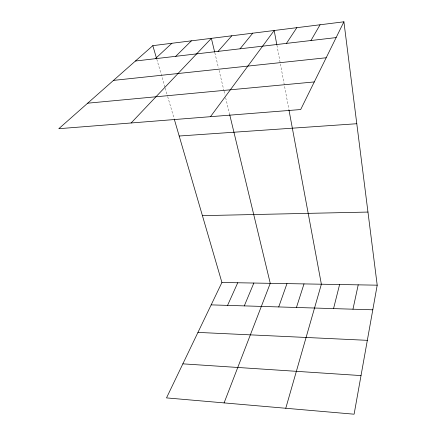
<?xml version="1.0" encoding="UTF-8"?>
<svg xmlns="http://www.w3.org/2000/svg" width="436" height="436" viewBox="0 0 436 436"><rect width="100%" height="100%" fill="white"/><g stroke="black" fill="none" stroke-linecap="round" stroke-linejoin="round"><path stroke-width="0.33" stroke-dasharray="2.18 1.64" d="M156.797 59.258L165.042 87.527M165.233 88.165L167.484 95.893M167.675 96.541L174.117 118.619M214.839 52.794L218.452 67.825M219.074 70.414L223.902 90.508M224.06 91.162L225.009 95.097M225.635 97.724L229.723 114.723M276.915 45.181L288.823 109.223"/><path stroke-width="0.65" d="M343.906 21.8L300.682 109.54L58.795 128.702L152.829 45.649L343.906 21.8L377.205 285.177L354.108 414.2L166.503 397.899L221.919 282.49L174.302 119.262M352.964 309.2L358.218 284.844M333.545 308.606L339.606 284.523M285.771 408.26L321.37 284.207L288.948 109.877M296.447 307.478L304.006 283.907M278.724 306.939L286.97 283.613M224.088 402.902L270.255 283.324L229.723 114.723M244.291 305.892L253.845 283.04M227.57 305.38L237.734 282.762M310.95 40.526L320.068 24.776M286.447 43.387L296.834 27.675M210.468 116.69L274.184 30.504L276.789 44.516M240.051 48.805L252.738 33.18M218.071 51.372L231.805 35.79M131.127 122.974L211.362 38.341L214.681 52.135M175.73 56.315L191.399 40.831M155.33 58.697L171.888 43.268M135.422 61.024L336.129 37.589M113.496 80.388L326.193 57.759M87.685 103.185L314.285 81.93M179.191 136.016L356.79 123.726M202.418 215.646L367.962 212.065M221.919 282.49L377.205 285.177M211.166 304.878L372.796 309.805M197.955 332.401L367.33 340.331M182.853 363.847L361.019 375.587M152.829 45.649L156.606 58.609"/></g></svg>
